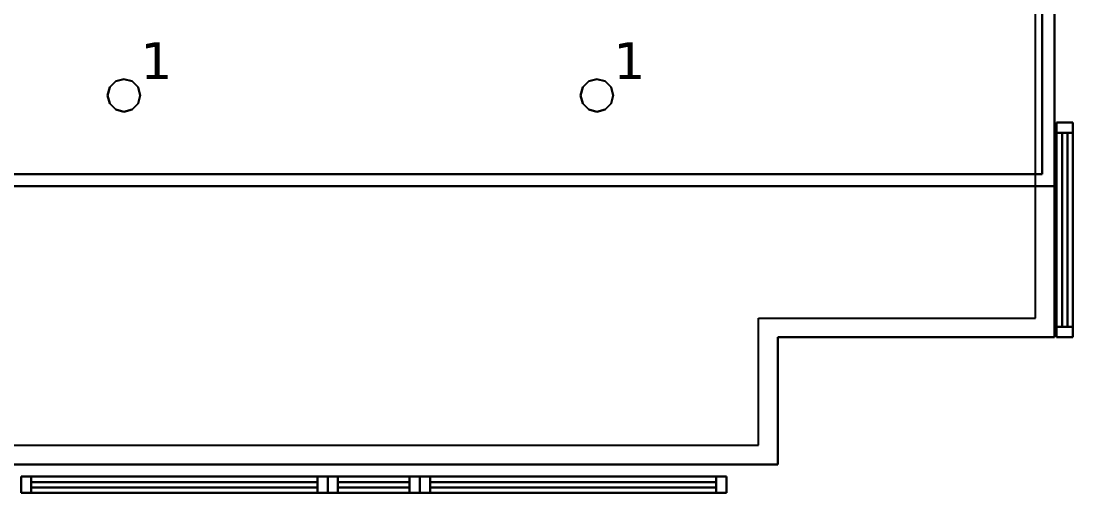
# Model space of a CAD drawing. Header units: inches. Extents: x -0.1 to 35.4, y -0.1 to 18.
# Drawn here: x 3.82 to 8.96, y -0.14 to 2.17 of the extents above; entities that cross this region are included whole.
import ezdxf

# ---------------------------------------------------------------- set-up
doc = ezdxf.new("R2010")
doc.units = ezdxf.units.IN
doc.header["$MEASUREMENT"] = 0
for name, color, linetype, true_color in [('DLX_APERT', 252, 'Continuous', 0x969696), ('DLX_CALC', 3, 'Continuous', 0x00ff00), ('DLX_CONT', 252, 'Continuous', 0x969696), ('DLX_GIRD', 252, 'Continuous', 0x969696), ('DLX_LUM', 40, 'Continuous', 0xffd400), ('DLX_LUMKEY_IDX', 252, 'Continuous', 0x969696)]:
    doc.layers.add(name, color=color, linetype=linetype, true_color=true_color)
doc.styles.add('TableTextStyle', font='')
doc.styles.get('TableTextStyle').set_extended_font_data('VERDANA.TTF')

msp = doc.modelspace()

# ---------------------------------------------------------------- linework, layer by layer
at = {"layer": 'DLX_APERT'}
for points in [[(8.963, 1.672, 0), (8.883, 1.672, 0)], [(8.883, 1.672, 0), (8.883, 0.6224, 0)], [(8.963, 1.672, 0), (8.883, 1.672, 0)], [(8.883, 1.672, 0), (8.883, 1.672, 0)], [(8.883, 1.672, 0), (8.963, 1.672, 0)], [(8.883, 0.6224, 0), (8.883, 1.672, 0)], [(8.883, 1.672, 0), (8.963, 1.672, 0)], [(8.883, 0.6224, 0), (8.883, 1.672, 0)], [(8.883, 1.672, 0), (8.883, 1.672, 0)], [(8.883, 1.672, 0), (8.883, 0.6224, 0)], [(8.963, 0.6224, 0), (8.963, 1.672, 0)], [(8.963, 1.672, 0), (8.963, 1.672, 0)], [(8.963, 1.672, 0), (8.963, 0.6224, 0)], [(8.963, 0.6224, 0), (8.963, 1.672, 0)], [(8.963, 1.672, 0), (8.963, 1.672, 0)], [(8.963, 1.672, 0), (8.963, 0.6224, 0)], [(8.883, 0.6724, 0), (8.883, 1.622, 0)], [(8.883, 1.622, 0), (8.883, 1.622, 0)], [(8.883, 1.622, 0), (8.883, 0.6724, 0)], [(8.883, 0.6724, 0), (8.883, 1.622, 0)], [(8.883, 1.622, 0), (8.9105, 1.622, 0)], [(8.9105, 1.622, 0), (8.883, 1.622, 0)], [(8.883, 1.622, 0), (8.883, 1.622, 0)], [(8.883, 1.622, 0), (8.9105, 1.622, 0)], [(8.9105, 1.622, 0), (8.883, 1.622, 0)], [(8.883, 1.622, 0), (8.883, 0.6724, 0)], [(8.9105, 1.622, 0), (8.9105, 0.6724, 0)], [(8.9105, 0.6724, 0), (8.9105, 1.622, 0)], [(8.9105, 1.622, 0), (8.9355, 1.622, 0)], [(8.9105, 1.622, 0), (8.9105, 1.622, 0)], [(8.9105, 1.622, 0), (8.9105, 1.622, 0)], [(8.9105, 1.622, 0), (8.9355, 1.622, 0)], [(8.9355, 1.622, 0), (8.9105, 1.622, 0)], [(8.9105, 0.6724, 0), (8.9105, 1.622, 0)], [(8.9105, 1.622, 0), (8.9105, 0.6724, 0)], [(8.9355, 1.622, 0), (8.9105, 1.622, 0)], [(8.9355, 1.622, 0), (8.9105, 1.622, 0)], [(8.9105, 1.622, 0), (8.9105, 0.6724, 0)], [(8.9105, 0.6724, 0), (8.9105, 1.622, 0)], [(8.9105, 1.622, 0), (8.9105, 1.622, 0)], [(8.9105, 1.622, 0), (8.9105, 0.6724, 0)], [(8.9355, 1.622, 0), (8.9105, 1.622, 0)], [(8.9105, 1.622, 0), (8.9105, 1.622, 0)], [(8.9105, 1.622, 0), (8.9355, 1.622, 0)], [(8.9105, 0.6724, 0), (8.9105, 1.622, 0)], [(8.9105, 1.622, 0), (8.9355, 1.622, 0)], [(8.9355, 0.6724, 0), (8.9355, 1.622, 0)], [(8.9355, 1.622, 0), (8.963, 1.622, 0)], [(8.9355, 1.622, 0), (8.9355, 1.622, 0)], [(8.9355, 1.622, 0), (8.963, 1.622, 0)], [(8.963, 1.622, 0), (8.9355, 1.622, 0)], [(8.9355, 1.622, 0), (8.9355, 0.6724, 0)], [(8.963, 1.622, 0), (8.9355, 1.622, 0)], [(8.9355, 1.622, 0), (8.9355, 0.6724, 0)], [(8.9355, 1.622, 0), (8.9355, 1.622, 0)], [(8.9355, 0.6724, 0), (8.9355, 1.622, 0)], [(8.9355, 0.6724, 0), (8.9355, 1.622, 0)], [(8.9355, 1.622, 0), (8.9355, 1.622, 0)], [(8.9355, 1.622, 0), (8.9355, 0.6724, 0)], [(8.9355, 0.6724, 0), (8.9355, 1.622, 0)], [(8.9355, 1.622, 0), (8.9355, 1.622, 0)], [(8.9355, 1.622, 0), (8.9355, 0.6724, 0)], [(8.963, 0.6724, 0), (8.963, 1.622, 0)], [(8.963, 1.622, 0), (8.963, 1.622, 0)], [(8.963, 1.622, 0), (8.963, 0.6724, 0)], [(8.963, 1.622, 0), (8.963, 0.6724, 0)], [(8.963, 1.622, 0), (8.963, 1.622, 0)], [(8.963, 0.6724, 0), (8.963, 1.622, 0)], [(8.883, 0.6724, 0), (8.883, 0.6724, 0)], [(8.9105, 0.6724, 0), (8.883, 0.6724, 0)], [(8.883, 0.6724, 0), (8.9105, 0.6724, 0)], [(8.9105, 0.6724, 0), (8.883, 0.6724, 0)], [(8.883, 0.6724, 0), (8.883, 0.6724, 0)], [(8.883, 0.6724, 0), (8.9105, 0.6724, 0)], [(8.9355, 0.6724, 0), (8.9105, 0.6724, 0)], [(8.9105, 0.6724, 0), (8.9355, 0.6724, 0)], [(8.9105, 0.6724, 0), (8.9105, 0.6724, 0)], [(8.9105, 0.6724, 0), (8.9105, 0.6724, 0)], [(8.9105, 0.6724, 0), (8.9355, 0.6724, 0)], [(8.9355, 0.6724, 0), (8.9105, 0.6724, 0)], [(8.9105, 0.6724, 0), (8.9355, 0.6724, 0)], [(8.9105, 0.6724, 0), (8.9105, 0.6724, 0)], [(8.9355, 0.6724, 0), (8.9105, 0.6724, 0)], [(8.9355, 0.6724, 0), (8.9105, 0.6724, 0)], [(8.9105, 0.6724, 0), (8.9105, 0.6724, 0)], [(8.9105, 0.6724, 0), (8.9355, 0.6724, 0)], [(8.963, 0.6724, 0), (8.9355, 0.6724, 0)], [(8.9355, 0.6724, 0), (8.9355, 0.6724, 0)], [(8.9355, 0.6724, 0), (8.963, 0.6724, 0)], [(8.963, 0.6724, 0), (8.9355, 0.6724, 0)], [(8.9355, 0.6724, 0), (8.963, 0.6724, 0)], [(8.9355, 0.6724, 0), (8.9355, 0.6724, 0)], [(8.9355, 0.6724, 0), (8.9355, 0.6724, 0)], [(8.9355, 0.6724, 0), (8.9355, 0.6724, 0)], [(8.963, 0.6724, 0), (8.963, 0.6724, 0)], [(8.963, 0.6724, 0), (8.963, 0.6724, 0)], [(8.883, 0.6224, 0), (8.963, 0.6224, 0)], [(8.963, 0.6224, 0), (8.883, 0.6224, 0)], [(8.963, 0.6224, 0), (8.883, 0.6224, 0)], [(8.883, 0.6224, 0), (8.883, 0.6224, 0)], [(8.883, 0.6224, 0), (8.963, 0.6224, 0)], [(8.883, 0.6224, 0), (8.883, 0.6224, 0)], [(8.963, 0.6224, 0), (8.963, 0.6224, 0)], [(8.963, 0.6224, 0), (8.963, 0.6224, 0)], [(5.3189, -0.06, 0), (3.8189, -0.06, 0)], [(3.8189, -0.06, 0), (3.8189, -0.14, 0)], [(3.8189, -0.06, 0), (3.8189, -0.06, 0)], [(3.8189, -0.06, 0), (3.8189, -0.14, 0)], [(3.8189, -0.14, 0), (3.8189, -0.06, 0)], [(3.8189, -0.06, 0), (5.3189, -0.06, 0)], [(3.8189, -0.14, 0), (3.8189, -0.06, 0)], [(5.3189, -0.06, 0), (3.8189, -0.06, 0)], [(3.8189, -0.06, 0), (3.8189, -0.06, 0)], [(3.8189, -0.06, 0), (5.3189, -0.06, 0)], [(5.2689, -0.06, 0), (3.8689, -0.06, 0)], [(3.8689, -0.06, 0), (3.8689, -0.06, 0)], [(3.8689, -0.06, 0), (5.2689, -0.06, 0)], [(3.8689, -0.0875, 0), (3.8689, -0.06, 0)], [(3.8689, -0.06, 0), (5.2689, -0.06, 0)], [(3.8689, -0.0875, 0), (3.8689, -0.06, 0)], [(3.8689, -0.06, 0), (3.8689, -0.06, 0)], [(3.8689, -0.06, 0), (3.8689, -0.0875, 0)], [(5.2689, -0.06, 0), (3.8689, -0.06, 0)], [(3.8689, -0.06, 0), (3.8689, -0.0875, 0)], [(5.2689, -0.0875, 0), (3.8689, -0.0875, 0)], [(3.8689, -0.0875, 0), (3.8689, -0.0875, 0)], [(3.8689, -0.0875, 0), (5.2689, -0.0875, 0)], [(3.8689, -0.1125, 0), (3.8689, -0.0875, 0)], [(3.8689, -0.0875, 0), (5.2689, -0.0875, 0)], [(3.8689, -0.1125, 0), (3.8689, -0.0875, 0)], [(3.8689, -0.0875, 0), (3.8689, -0.0875, 0)], [(3.8689, -0.0875, 0), (3.8689, -0.1125, 0)], [(5.2689, -0.0875, 0), (3.8689, -0.0875, 0)], [(3.8689, -0.0875, 0), (3.8689, -0.1125, 0)], [(5.2689, -0.0875, 0), (3.8689, -0.0875, 0)], [(3.8689, -0.0875, 0), (3.8689, -0.0875, 0)], [(3.8689, -0.0875, 0), (5.2689, -0.0875, 0)], [(5.2689, -0.0875, 0), (3.8689, -0.0875, 0)], [(3.8689, -0.0875, 0), (3.8689, -0.1125, 0)], [(3.8689, -0.0875, 0), (3.8689, -0.0875, 0)], [(3.8689, -0.0875, 0), (3.8689, -0.1125, 0)], [(3.8689, -0.1125, 0), (3.8689, -0.0875, 0)], [(3.8689, -0.0875, 0), (5.2689, -0.0875, 0)], [(3.8689, -0.1125, 0), (3.8689, -0.0875, 0)], [(5.2689, -0.06, 0), (5.2689, -0.06, 0)], [(5.2689, -0.06, 0), (5.2689, -0.0875, 0)], [(5.2689, -0.0875, 0), (5.2689, -0.06, 0)], [(5.2689, -0.06, 0), (5.2689, -0.06, 0)], [(5.2689, -0.06, 0), (5.2689, -0.0875, 0)], [(5.2689, -0.0875, 0), (5.2689, -0.06, 0)], [(5.2689, -0.0875, 0), (5.2689, -0.0875, 0)], [(5.2689, -0.0875, 0), (5.2689, -0.1125, 0)], [(5.2689, -0.1125, 0), (5.2689, -0.0875, 0)], [(5.2689, -0.1125, 0), (5.2689, -0.0875, 0)], [(5.2689, -0.0875, 0), (5.2689, -0.0875, 0)], [(5.2689, -0.0875, 0), (5.2689, -0.1125, 0)], [(5.2689, -0.0875, 0), (5.2689, -0.0875, 0)], [(5.2689, -0.1125, 0), (5.2689, -0.0875, 0)], [(5.2689, -0.0875, 0), (5.2689, -0.1125, 0)], [(5.2689, -0.0875, 0), (5.2689, -0.0875, 0)], [(5.2689, -0.0875, 0), (5.2689, -0.1125, 0)], [(5.2689, -0.1125, 0), (5.2689, -0.0875, 0)], [(5.3189, -0.14, 0), (5.3189, -0.06, 0)], [(5.3189, -0.06, 0), (5.3189, -0.14, 0)], [(5.3189, -0.06, 0), (5.3189, -0.06, 0)], [(5.3189, -0.06, 0), (5.3189, -0.14, 0)], [(5.3189, -0.14, 0), (5.3189, -0.06, 0)], [(5.3189, -0.06, 0), (5.3189, -0.06, 0)], [(5.7689, -0.06, 0), (5.3189, -0.06, 0)], [(5.3189, -0.06, 0), (5.3189, -0.14, 0)], [(5.3189, -0.06, 0), (5.3189, -0.06, 0)], [(5.3189, -0.06, 0), (5.3189, -0.14, 0)], [(5.3189, -0.14, 0), (5.3189, -0.06, 0)], [(5.3189, -0.06, 0), (5.7689, -0.06, 0)], [(5.3189, -0.14, 0), (5.3189, -0.06, 0)], [(5.7689, -0.06, 0), (5.3189, -0.06, 0)], [(5.3189, -0.06, 0), (5.3189, -0.06, 0)], [(5.3189, -0.06, 0), (5.7689, -0.06, 0)], [(5.7189, -0.06, 0), (5.3689, -0.06, 0)], [(5.3689, -0.06, 0), (5.3689, -0.06, 0)], [(5.3689, -0.06, 0), (5.7189, -0.06, 0)], [(5.3689, -0.0875, 0), (5.3689, -0.06, 0)], [(5.3689, -0.06, 0), (5.7189, -0.06, 0)], [(5.3689, -0.0875, 0), (5.3689, -0.06, 0)], [(5.3689, -0.06, 0), (5.3689, -0.06, 0)], [(5.3689, -0.06, 0), (5.3689, -0.0875, 0)], [(5.7189, -0.06, 0), (5.3689, -0.06, 0)], [(5.3689, -0.06, 0), (5.3689, -0.0875, 0)], [(5.7189, -0.0875, 0), (5.3689, -0.0875, 0)], [(5.3689, -0.0875, 0), (5.3689, -0.0875, 0)], [(5.3689, -0.0875, 0), (5.7189, -0.0875, 0)], [(5.3689, -0.1125, 0), (5.3689, -0.0875, 0)], [(5.3689, -0.0875, 0), (5.7189, -0.0875, 0)], [(5.3689, -0.1125, 0), (5.3689, -0.0875, 0)], [(5.3689, -0.0875, 0), (5.3689, -0.0875, 0)], [(5.3689, -0.0875, 0), (5.3689, -0.1125, 0)], [(5.7189, -0.0875, 0), (5.3689, -0.0875, 0)], [(5.3689, -0.0875, 0), (5.3689, -0.1125, 0)], [(5.7189, -0.0875, 0), (5.3689, -0.0875, 0)], [(5.3689, -0.0875, 0), (5.3689, -0.0875, 0)], [(5.3689, -0.0875, 0), (5.7189, -0.0875, 0)], [(5.3689, -0.0875, 0), (5.3689, -0.0875, 0)], [(5.3689, -0.0875, 0), (5.3689, -0.1125, 0)], [(5.3689, -0.1125, 0), (5.3689, -0.0875, 0)], [(5.7189, -0.0875, 0), (5.3689, -0.0875, 0)], [(5.3689, -0.0875, 0), (5.3689, -0.1125, 0)], [(5.3689, -0.0875, 0), (5.7189, -0.0875, 0)], [(5.3689, -0.1125, 0), (5.3689, -0.0875, 0)], [(5.7189, -0.06, 0), (5.7189, -0.06, 0)], [(5.7189, -0.06, 0), (5.7189, -0.0875, 0)], [(5.7189, -0.0875, 0), (5.7189, -0.06, 0)], [(5.7189, -0.06, 0), (5.7189, -0.06, 0)], [(5.7189, -0.06, 0), (5.7189, -0.0875, 0)], [(5.7189, -0.0875, 0), (5.7189, -0.06, 0)], [(5.7189, -0.0875, 0), (5.7189, -0.0875, 0)], [(5.7189, -0.0875, 0), (5.7189, -0.1125, 0)], [(5.7189, -0.1125, 0), (5.7189, -0.0875, 0)], [(5.7189, -0.1125, 0), (5.7189, -0.0875, 0)], [(5.7189, -0.0875, 0), (5.7189, -0.0875, 0)], [(5.7189, -0.0875, 0), (5.7189, -0.1125, 0)], [(5.7189, -0.0875, 0), (5.7189, -0.0875, 0)], [(5.7189, -0.1125, 0), (5.7189, -0.0875, 0)], [(5.7189, -0.0875, 0), (5.7189, -0.0875, 0)], [(5.7189, -0.0875, 0), (5.7189, -0.1125, 0)], [(5.7189, -0.1125, 0), (5.7189, -0.0875, 0)], [(5.7189, -0.0875, 0), (5.7189, -0.1125, 0)], [(7.2689, -0.06, 0), (5.7689, -0.06, 0)], [(5.7689, -0.06, 0), (5.7689, -0.14, 0)], [(5.7689, -0.06, 0), (5.7689, -0.06, 0)], [(5.7689, -0.06, 0), (5.7689, -0.14, 0)], [(5.7689, -0.14, 0), (5.7689, -0.06, 0)], [(5.7689, -0.06, 0), (7.2689, -0.06, 0)], [(5.7689, -0.14, 0), (5.7689, -0.06, 0)], [(7.2689, -0.06, 0), (5.7689, -0.06, 0)], [(5.7689, -0.06, 0), (5.7689, -0.06, 0)], [(5.7689, -0.06, 0), (7.2689, -0.06, 0)], [(5.7689, -0.14, 0), (5.7689, -0.06, 0)], [(5.7689, -0.06, 0), (5.7689, -0.14, 0)], [(5.7689, -0.06, 0), (5.7689, -0.06, 0)], [(5.7689, -0.06, 0), (5.7689, -0.14, 0)], [(5.7689, -0.14, 0), (5.7689, -0.06, 0)], [(5.7689, -0.06, 0), (5.7689, -0.06, 0)], [(7.2189, -0.06, 0), (5.8189, -0.06, 0)], [(5.8189, -0.06, 0), (5.8189, -0.06, 0)], [(5.8189, -0.06, 0), (7.2189, -0.06, 0)], [(5.8189, -0.0875, 0), (5.8189, -0.06, 0)], [(5.8189, -0.06, 0), (7.2189, -0.06, 0)], [(5.8189, -0.0875, 0), (5.8189, -0.06, 0)], [(5.8189, -0.06, 0), (5.8189, -0.06, 0)], [(5.8189, -0.06, 0), (5.8189, -0.0875, 0)], [(7.2189, -0.06, 0), (5.8189, -0.06, 0)], [(5.8189, -0.06, 0), (5.8189, -0.0875, 0)], [(7.2189, -0.0875, 0), (5.8189, -0.0875, 0)], [(5.8189, -0.0875, 0), (5.8189, -0.0875, 0)], [(5.8189, -0.0875, 0), (7.2189, -0.0875, 0)], [(5.8189, -0.1125, 0), (5.8189, -0.0875, 0)], [(5.8189, -0.0875, 0), (7.2189, -0.0875, 0)], [(5.8189, -0.1125, 0), (5.8189, -0.0875, 0)], [(5.8189, -0.0875, 0), (5.8189, -0.0875, 0)], [(5.8189, -0.0875, 0), (5.8189, -0.1125, 0)], [(7.2189, -0.0875, 0), (5.8189, -0.0875, 0)], [(5.8189, -0.0875, 0), (5.8189, -0.1125, 0)], [(7.2189, -0.0875, 0), (5.8189, -0.0875, 0)], [(5.8189, -0.0875, 0), (5.8189, -0.0875, 0)], [(5.8189, -0.0875, 0), (7.2189, -0.0875, 0)], [(7.2189, -0.0875, 0), (5.8189, -0.0875, 0)], [(5.8189, -0.0875, 0), (5.8189, -0.1125, 0)], [(5.8189, -0.0875, 0), (5.8189, -0.0875, 0)], [(5.8189, -0.0875, 0), (5.8189, -0.1125, 0)], [(5.8189, -0.1125, 0), (5.8189, -0.0875, 0)], [(5.8189, -0.0875, 0), (7.2189, -0.0875, 0)], [(5.8189, -0.1125, 0), (5.8189, -0.0875, 0)], [(7.2189, -0.06, 0), (7.2189, -0.06, 0)], [(7.2189, -0.06, 0), (7.2189, -0.0875, 0)], [(7.2189, -0.0875, 0), (7.2189, -0.06, 0)], [(7.2189, -0.06, 0), (7.2189, -0.06, 0)], [(7.2189, -0.06, 0), (7.2189, -0.0875, 0)], [(7.2189, -0.0875, 0), (7.2189, -0.06, 0)], [(7.2189, -0.0875, 0), (7.2189, -0.0875, 0)], [(7.2189, -0.0875, 0), (7.2189, -0.1125, 0)], [(7.2189, -0.1125, 0), (7.2189, -0.0875, 0)], [(7.2189, -0.1125, 0), (7.2189, -0.0875, 0)], [(7.2189, -0.0875, 0), (7.2189, -0.0875, 0)], [(7.2189, -0.0875, 0), (7.2189, -0.1125, 0)], [(7.2189, -0.0875, 0), (7.2189, -0.0875, 0)], [(7.2189, -0.1125, 0), (7.2189, -0.0875, 0)], [(7.2189, -0.0875, 0), (7.2189, -0.1125, 0)], [(7.2189, -0.0875, 0), (7.2189, -0.0875, 0)], [(7.2189, -0.0875, 0), (7.2189, -0.1125, 0)], [(7.2189, -0.1125, 0), (7.2189, -0.0875, 0)], [(7.2689, -0.14, 0), (7.2689, -0.06, 0)], [(7.2689, -0.06, 0), (7.2689, -0.14, 0)], [(7.2689, -0.06, 0), (7.2689, -0.06, 0)], [(7.2689, -0.06, 0), (7.2689, -0.14, 0)], [(7.2689, -0.14, 0), (7.2689, -0.06, 0)], [(7.2689, -0.06, 0), (7.2689, -0.06, 0)], [(3.8189, -0.14, 0), (5.3189, -0.14, 0)], [(3.8189, -0.14, 0), (3.8189, -0.14, 0)], [(5.3189, -0.14, 0), (3.8189, -0.14, 0)], [(5.3189, -0.14, 0), (3.8189, -0.14, 0)], [(3.8189, -0.14, 0), (3.8189, -0.14, 0)], [(3.8189, -0.14, 0), (5.3189, -0.14, 0)], [(3.8689, -0.1125, 0), (5.2689, -0.1125, 0)], [(3.8689, -0.14, 0), (3.8689, -0.1125, 0)], [(5.2689, -0.1125, 0), (3.8689, -0.1125, 0)], [(3.8689, -0.1125, 0), (3.8689, -0.1125, 0)], [(3.8689, -0.1125, 0), (3.8689, -0.14, 0)], [(3.8689, -0.14, 0), (3.8689, -0.1125, 0)], [(3.8689, -0.1125, 0), (3.8689, -0.1125, 0)], [(5.2689, -0.1125, 0), (3.8689, -0.1125, 0)], [(3.8689, -0.1125, 0), (3.8689, -0.14, 0)], [(3.8689, -0.1125, 0), (5.2689, -0.1125, 0)], [(3.8689, -0.1125, 0), (5.2689, -0.1125, 0)], [(5.2689, -0.1125, 0), (3.8689, -0.1125, 0)], [(3.8689, -0.1125, 0), (3.8689, -0.1125, 0)], [(3.8689, -0.1125, 0), (5.2689, -0.1125, 0)], [(3.8689, -0.1125, 0), (3.8689, -0.1125, 0)], [(5.2689, -0.1125, 0), (3.8689, -0.1125, 0)], [(5.2689, -0.14, 0), (3.8689, -0.14, 0)], [(3.8689, -0.14, 0), (3.8689, -0.14, 0)], [(3.8689, -0.14, 0), (5.2689, -0.14, 0)], [(5.2689, -0.14, 0), (3.8689, -0.14, 0)], [(3.8689, -0.14, 0), (3.8689, -0.14, 0)], [(3.8689, -0.14, 0), (5.2689, -0.14, 0)], [(5.2689, -0.1125, 0), (5.2689, -0.14, 0)], [(5.2689, -0.14, 0), (5.2689, -0.1125, 0)], [(5.2689, -0.1125, 0), (5.2689, -0.1125, 0)], [(5.2689, -0.1125, 0), (5.2689, -0.14, 0)], [(5.2689, -0.14, 0), (5.2689, -0.1125, 0)], [(5.2689, -0.1125, 0), (5.2689, -0.1125, 0)], [(5.2689, -0.1125, 0), (5.2689, -0.1125, 0)], [(5.2689, -0.1125, 0), (5.2689, -0.1125, 0)], [(5.2689, -0.14, 0), (5.2689, -0.14, 0)], [(5.2689, -0.14, 0), (5.2689, -0.14, 0)], [(5.3189, -0.14, 0), (5.3189, -0.14, 0)], [(5.3189, -0.14, 0), (5.3189, -0.14, 0)], [(5.3189, -0.14, 0), (5.7689, -0.14, 0)], [(5.3189, -0.14, 0), (5.3189, -0.14, 0)], [(5.7689, -0.14, 0), (5.3189, -0.14, 0)], [(5.7689, -0.14, 0), (5.3189, -0.14, 0)], [(5.3189, -0.14, 0), (5.3189, -0.14, 0)], [(5.3189, -0.14, 0), (5.7689, -0.14, 0)], [(5.3689, -0.1125, 0), (5.7189, -0.1125, 0)], [(5.3689, -0.14, 0), (5.3689, -0.1125, 0)], [(5.7189, -0.1125, 0), (5.3689, -0.1125, 0)], [(5.3689, -0.1125, 0), (5.3689, -0.1125, 0)], [(5.3689, -0.1125, 0), (5.3689, -0.14, 0)], [(5.3689, -0.14, 0), (5.3689, -0.1125, 0)], [(5.3689, -0.1125, 0), (5.3689, -0.1125, 0)], [(5.7189, -0.1125, 0), (5.3689, -0.1125, 0)], [(5.3689, -0.1125, 0), (5.3689, -0.14, 0)], [(5.3689, -0.1125, 0), (5.7189, -0.1125, 0)], [(5.3689, -0.1125, 0), (5.3689, -0.1125, 0)], [(5.7189, -0.1125, 0), (5.3689, -0.1125, 0)], [(5.3689, -0.1125, 0), (5.3689, -0.1125, 0)], [(5.3689, -0.1125, 0), (5.7189, -0.1125, 0)], [(5.3689, -0.1125, 0), (5.7189, -0.1125, 0)], [(5.7189, -0.1125, 0), (5.3689, -0.1125, 0)], [(5.7189, -0.14, 0), (5.3689, -0.14, 0)], [(5.3689, -0.14, 0), (5.3689, -0.14, 0)], [(5.3689, -0.14, 0), (5.7189, -0.14, 0)], [(5.7189, -0.14, 0), (5.3689, -0.14, 0)], [(5.3689, -0.14, 0), (5.3689, -0.14, 0)], [(5.3689, -0.14, 0), (5.7189, -0.14, 0)], [(5.7189, -0.1125, 0), (5.7189, -0.14, 0)], [(5.7189, -0.14, 0), (5.7189, -0.1125, 0)], [(5.7189, -0.1125, 0), (5.7189, -0.1125, 0)], [(5.7189, -0.1125, 0), (5.7189, -0.14, 0)], [(5.7189, -0.14, 0), (5.7189, -0.1125, 0)], [(5.7189, -0.1125, 0), (5.7189, -0.1125, 0)], [(5.7189, -0.1125, 0), (5.7189, -0.1125, 0)], [(5.7189, -0.1125, 0), (5.7189, -0.1125, 0)], [(5.7189, -0.14, 0), (5.7189, -0.14, 0)], [(5.7189, -0.14, 0), (5.7189, -0.14, 0)], [(5.7689, -0.14, 0), (7.2689, -0.14, 0)], [(5.7689, -0.14, 0), (5.7689, -0.14, 0)], [(7.2689, -0.14, 0), (5.7689, -0.14, 0)], [(7.2689, -0.14, 0), (5.7689, -0.14, 0)], [(5.7689, -0.14, 0), (5.7689, -0.14, 0)], [(5.7689, -0.14, 0), (7.2689, -0.14, 0)], [(5.7689, -0.14, 0), (5.7689, -0.14, 0)], [(5.7689, -0.14, 0), (5.7689, -0.14, 0)], [(5.8189, -0.1125, 0), (7.2189, -0.1125, 0)], [(5.8189, -0.14, 0), (5.8189, -0.1125, 0)], [(7.2189, -0.1125, 0), (5.8189, -0.1125, 0)], [(5.8189, -0.1125, 0), (5.8189, -0.1125, 0)], [(5.8189, -0.1125, 0), (5.8189, -0.14, 0)], [(5.8189, -0.14, 0), (5.8189, -0.1125, 0)], [(5.8189, -0.1125, 0), (5.8189, -0.1125, 0)], [(7.2189, -0.1125, 0), (5.8189, -0.1125, 0)], [(5.8189, -0.1125, 0), (5.8189, -0.14, 0)], [(5.8189, -0.1125, 0), (7.2189, -0.1125, 0)], [(5.8189, -0.1125, 0), (7.2189, -0.1125, 0)], [(7.2189, -0.1125, 0), (5.8189, -0.1125, 0)], [(5.8189, -0.1125, 0), (5.8189, -0.1125, 0)], [(5.8189, -0.1125, 0), (7.2189, -0.1125, 0)], [(5.8189, -0.1125, 0), (5.8189, -0.1125, 0)], [(7.2189, -0.1125, 0), (5.8189, -0.1125, 0)], [(7.2189, -0.14, 0), (5.8189, -0.14, 0)], [(5.8189, -0.14, 0), (5.8189, -0.14, 0)], [(5.8189, -0.14, 0), (7.2189, -0.14, 0)], [(7.2189, -0.14, 0), (5.8189, -0.14, 0)], [(5.8189, -0.14, 0), (5.8189, -0.14, 0)], [(5.8189, -0.14, 0), (7.2189, -0.14, 0)], [(7.2189, -0.1125, 0), (7.2189, -0.14, 0)], [(7.2189, -0.14, 0), (7.2189, -0.1125, 0)], [(7.2189, -0.1125, 0), (7.2189, -0.1125, 0)], [(7.2189, -0.1125, 0), (7.2189, -0.14, 0)], [(7.2189, -0.14, 0), (7.2189, -0.1125, 0)], [(7.2189, -0.1125, 0), (7.2189, -0.1125, 0)], [(7.2189, -0.1125, 0), (7.2189, -0.1125, 0)], [(7.2189, -0.1125, 0), (7.2189, -0.1125, 0)], [(7.2189, -0.14, 0), (7.2189, -0.14, 0)], [(7.2189, -0.14, 0), (7.2189, -0.14, 0)], [(7.2689, -0.14, 0), (7.2689, -0.14, 0)], [(7.2689, -0.14, 0), (7.2689, -0.14, 0)]]:
    msp.add_polyline3d(points, dxfattribs=at)
at = {"layer": 'DLX_CALC'}
for points in [[(8.7797, 0.7153, 0), (8.7797, 8.1727, 0)], [(7.4257, 0.0933, 0), (7.4257, 0.7153, 0)], [(7.4257, 0.7153, 0), (8.7797, 0.7153, 0)], [(1.397, 0.0933, 0), (7.4257, 0.0933, 0)]]:
    msp.add_polyline3d(points, dxfattribs=at)
at = {"layer": 'DLX_CONT'}
for points in [[(8.873, 0.622, 0), (8.873, 8.266, 0)], [(8.873, 8.266, 0), (8.873, 0.622, 0)], [(8.873, 8.266, 0), (8.873, 0.622, 0)], [(8.873, 0.622, 0), (8.873, 8.266, 0)], [(8.7797, 0.7153, 0), (8.7797, 8.1727, 0)], [(7.4257, 0.0933, 0), (7.4257, 0.7153, 0)], [(7.4257, 0.7153, 0), (8.7797, 0.7153, 0)], [(7.519, 0.622, 0), (8.873, 0.622, 0)], [(8.873, 0.622, 0), (7.519, 0.622, 0)], [(7.519, 0.622, 0), (7.519, 0.622, 0)], [(7.519, 0, 0), (7.519, 0.622, 0)], [(7.519, 0.622, 0), (7.519, 0.622, 0)], [(7.519, 0.622, 0), (7.519, 0, 0)], [(8.873, 0.622, 0), (7.519, 0.622, 0)], [(7.519, 0.622, 0), (7.519, 0, 0)], [(7.519, 0.622, 0), (8.873, 0.622, 0)], [(7.519, 0, 0), (7.519, 0.622, 0)], [(8.873, 0.622, 0), (8.873, 0.622, 0)], [(8.873, 0.622, 0), (8.873, 0.622, 0)], [(1.397, 0.0933, 0), (7.4257, 0.0933, 0)], [(0.917, 0, 0), (7.519, 0, 0)], [(7.519, 0, 0), (0.917, 0, 0)], [(7.519, 0, 0), (0.917, 0, 0)], [(0.917, 0, 0), (7.519, 0, 0)], [(7.519, 0, 0), (7.519, 0, 0)], [(7.519, 0, 0), (7.519, 0, 0)]]:
    msp.add_polyline3d(points, dxfattribs=at)
at = {"layer": 'DLX_GIRD'}
for points in [[(8.873, 8.266, 0), (8.873, 1.3604, 0)], [(8.873, 1.3604, 0), (8.873, 8.266, 0)], [(8.873, 8.266, 0), (8.873, 1.3604, 0)], [(8.873, 1.3604, 0), (8.873, 8.266, 0)], [(8.813, 8.206, 0), (8.813, 1.4204, 0)], [(8.813, 1.4204, 0), (8.813, 8.206, 0)], [(8.813, 8.206, 0), (8.813, 1.4204, 0)], [(8.813, 1.4204, 0), (8.813, 8.206, 0)], [(8.813, 1.4204, 0), (0.585, 1.4204, 0)], [(0.585, 1.4204, 0), (8.813, 1.4204, 0)], [(8.813, 1.4204, 0), (0.585, 1.4204, 0)], [(0.585, 1.4204, 0), (8.813, 1.4204, 0)], [(8.813, 1.4204, 0), (8.813, 1.4204, 0)], [(8.813, 1.4204, 0), (8.813, 1.4204, 0)], [(8.873, 1.3604, 0), (0.525, 1.3604, 0)], [(0.525, 1.3604, 0), (8.873, 1.3604, 0)], [(0.525, 1.3604, 0), (8.873, 1.3604, 0)], [(8.873, 1.3604, 0), (0.525, 1.3604, 0)], [(8.873, 1.3604, 0), (8.873, 1.3604, 0)], [(8.873, 1.3604, 0), (8.873, 1.3604, 0)]]:
    msp.add_polyline3d(points, dxfattribs=at)
at = {"layer": 'DLX_LUM'}
for points in [[(4.2823, 1.8745, 0), (4.253, 1.8452, 0)], [(4.253, 1.8452, 0), (4.2823, 1.8745, 0)], [(4.253, 1.8452, 0), (4.2823, 1.8745, 0)], [(4.2823, 1.8745, 0), (4.253, 1.8452, 0)], [(4.3223, 1.8852, 0), (4.2823, 1.8745, 0)], [(4.2823, 1.8745, 0), (4.3223, 1.8852, 0)], [(4.2823, 1.8745, 0), (4.3223, 1.8852, 0)], [(4.3223, 1.8852, 0), (4.2823, 1.8745, 0)], [(4.2823, 1.8745, 0), (4.2823, 1.8745, 0)], [(4.2823, 1.8745, 0), (4.2823, 1.8745, 0)], [(4.3623, 1.8745, 0), (4.3223, 1.8852, 0)], [(4.3223, 1.8852, 0), (4.3223, 1.8852, 0)], [(4.3223, 1.8852, 0), (4.3623, 1.8745, 0)], [(4.3223, 1.8852, 0), (4.3223, 1.8852, 0)], [(4.3223, 1.8852, 0), (4.3623, 1.8745, 0)], [(4.3623, 1.8745, 0), (4.3223, 1.8852, 0)], [(4.3916, 1.8452, 0), (4.3623, 1.8745, 0)], [(4.3623, 1.8745, 0), (4.3623, 1.8745, 0)], [(4.3623, 1.8745, 0), (4.3916, 1.8452, 0)], [(4.3623, 1.8745, 0), (4.3623, 1.8745, 0)], [(4.3623, 1.8745, 0), (4.3916, 1.8452, 0)], [(4.3916, 1.8452, 0), (4.3623, 1.8745, 0)], [(6.5953, 1.8745, 0), (6.566, 1.8452, 0)], [(6.566, 1.8452, 0), (6.5953, 1.8745, 0)], [(6.566, 1.8452, 0), (6.5953, 1.8745, 0)], [(6.5953, 1.8745, 0), (6.566, 1.8452, 0)], [(6.6353, 1.8852, 0), (6.5953, 1.8745, 0)], [(6.5953, 1.8745, 0), (6.6353, 1.8852, 0)], [(6.5953, 1.8745, 0), (6.6353, 1.8852, 0)], [(6.6353, 1.8852, 0), (6.5953, 1.8745, 0)], [(6.5953, 1.8745, 0), (6.5953, 1.8745, 0)], [(6.5953, 1.8745, 0), (6.5953, 1.8745, 0)], [(6.6753, 1.8745, 0), (6.6353, 1.8852, 0)], [(6.6353, 1.8852, 0), (6.6353, 1.8852, 0)], [(6.6353, 1.8852, 0), (6.6753, 1.8745, 0)], [(6.6353, 1.8852, 0), (6.6353, 1.8852, 0)], [(6.6353, 1.8852, 0), (6.6753, 1.8745, 0)], [(6.6753, 1.8745, 0), (6.6353, 1.8852, 0)], [(6.7046, 1.8452, 0), (6.6753, 1.8745, 0)], [(6.6753, 1.8745, 0), (6.6753, 1.8745, 0)], [(6.6753, 1.8745, 0), (6.7046, 1.8452, 0)], [(6.6753, 1.8745, 0), (6.6753, 1.8745, 0)], [(6.6753, 1.8745, 0), (6.7046, 1.8452, 0)], [(6.7046, 1.8452, 0), (6.6753, 1.8745, 0)], [(4.253, 1.8452, 0), (4.2423, 1.8052, 0)], [(4.2423, 1.8052, 0), (4.253, 1.8452, 0)], [(4.2423, 1.8052, 0), (4.253, 1.8452, 0)], [(4.253, 1.8452, 0), (4.2423, 1.8052, 0)], [(4.2423, 1.8052, 0), (4.2423, 1.8052, 0)], [(4.2423, 1.8052, 0), (4.253, 1.7652, 0)], [(4.253, 1.7652, 0), (4.2423, 1.8052, 0)], [(4.2423, 1.8052, 0), (4.2423, 1.8052, 0)], [(4.253, 1.7652, 0), (4.2423, 1.8052, 0)], [(4.2423, 1.8052, 0), (4.253, 1.7652, 0)], [(4.253, 1.8452, 0), (4.253, 1.8452, 0)], [(4.253, 1.8452, 0), (4.253, 1.8452, 0)], [(4.4023, 1.8052, 0), (4.3916, 1.8452, 0)], [(4.3916, 1.8452, 0), (4.3916, 1.8452, 0)], [(4.3916, 1.8452, 0), (4.4023, 1.8052, 0)], [(4.3916, 1.8452, 0), (4.3916, 1.8452, 0)], [(4.3916, 1.8452, 0), (4.4023, 1.8052, 0)], [(4.4023, 1.8052, 0), (4.3916, 1.8452, 0)], [(4.3916, 1.7652, 0), (4.4023, 1.8052, 0)], [(4.4023, 1.8052, 0), (4.3916, 1.7652, 0)], [(4.4023, 1.8052, 0), (4.3916, 1.7652, 0)], [(4.3916, 1.7652, 0), (4.4023, 1.8052, 0)], [(4.4023, 1.8052, 0), (4.4023, 1.8052, 0)], [(4.4023, 1.8052, 0), (4.4023, 1.8052, 0)], [(6.566, 1.8452, 0), (6.5553, 1.8052, 0)], [(6.5553, 1.8052, 0), (6.566, 1.8452, 0)], [(6.5553, 1.8052, 0), (6.566, 1.8452, 0)], [(6.566, 1.8452, 0), (6.5553, 1.8052, 0)], [(6.5553, 1.8052, 0), (6.5553, 1.8052, 0)], [(6.5553, 1.8052, 0), (6.566, 1.7652, 0)], [(6.566, 1.7652, 0), (6.5553, 1.8052, 0)], [(6.5553, 1.8052, 0), (6.5553, 1.8052, 0)], [(6.566, 1.7652, 0), (6.5553, 1.8052, 0)], [(6.5553, 1.8052, 0), (6.566, 1.7652, 0)], [(6.566, 1.8452, 0), (6.566, 1.8452, 0)], [(6.566, 1.8452, 0), (6.566, 1.8452, 0)], [(6.7153, 1.8052, 0), (6.7046, 1.8452, 0)], [(6.7046, 1.8452, 0), (6.7046, 1.8452, 0)], [(6.7046, 1.8452, 0), (6.7153, 1.8052, 0)], [(6.7046, 1.8452, 0), (6.7046, 1.8452, 0)], [(6.7046, 1.8452, 0), (6.7153, 1.8052, 0)], [(6.7153, 1.8052, 0), (6.7046, 1.8452, 0)], [(6.7046, 1.7652, 0), (6.7153, 1.8052, 0)], [(6.7153, 1.8052, 0), (6.7046, 1.7652, 0)], [(6.7153, 1.8052, 0), (6.7046, 1.7652, 0)], [(6.7046, 1.7652, 0), (6.7153, 1.8052, 0)], [(6.7153, 1.8052, 0), (6.7153, 1.8052, 0)], [(6.7153, 1.8052, 0), (6.7153, 1.8052, 0)], [(4.253, 1.7652, 0), (4.253, 1.7652, 0)], [(4.253, 1.7652, 0), (4.2823, 1.736, 0)], [(4.2823, 1.736, 0), (4.253, 1.7652, 0)], [(4.253, 1.7652, 0), (4.253, 1.7652, 0)], [(4.2823, 1.736, 0), (4.253, 1.7652, 0)], [(4.253, 1.7652, 0), (4.2823, 1.736, 0)], [(4.3623, 1.736, 0), (4.3916, 1.7652, 0)], [(4.3916, 1.7652, 0), (4.3623, 1.736, 0)], [(4.3916, 1.7652, 0), (4.3623, 1.736, 0)], [(4.3623, 1.736, 0), (4.3916, 1.7652, 0)], [(4.3916, 1.7652, 0), (4.3916, 1.7652, 0)], [(4.3916, 1.7652, 0), (4.3916, 1.7652, 0)], [(6.566, 1.7652, 0), (6.566, 1.7652, 0)], [(6.566, 1.7652, 0), (6.5953, 1.736, 0)], [(6.5953, 1.736, 0), (6.566, 1.7652, 0)], [(6.566, 1.7652, 0), (6.566, 1.7652, 0)], [(6.5953, 1.736, 0), (6.566, 1.7652, 0)], [(6.566, 1.7652, 0), (6.5953, 1.736, 0)], [(6.6753, 1.736, 0), (6.7046, 1.7652, 0)], [(6.7046, 1.7652, 0), (6.6753, 1.736, 0)], [(6.7046, 1.7652, 0), (6.6753, 1.736, 0)], [(6.6753, 1.736, 0), (6.7046, 1.7652, 0)], [(6.7046, 1.7652, 0), (6.7046, 1.7652, 0)], [(6.7046, 1.7652, 0), (6.7046, 1.7652, 0)], [(4.2823, 1.736, 0), (4.2823, 1.736, 0)], [(4.2823, 1.736, 0), (4.3223, 1.7252, 0)], [(4.3223, 1.7252, 0), (4.2823, 1.736, 0)], [(4.2823, 1.736, 0), (4.2823, 1.736, 0)], [(4.3223, 1.7252, 0), (4.2823, 1.736, 0)], [(4.2823, 1.736, 0), (4.3223, 1.7252, 0)], [(4.3223, 1.7252, 0), (4.3623, 1.736, 0)], [(4.3623, 1.736, 0), (4.3223, 1.7252, 0)], [(4.3623, 1.736, 0), (4.3223, 1.7252, 0)], [(4.3223, 1.7252, 0), (4.3623, 1.736, 0)], [(4.3223, 1.7252, 0), (4.3223, 1.7252, 0)], [(4.3223, 1.7252, 0), (4.3223, 1.7252, 0)], [(4.3623, 1.736, 0), (4.3623, 1.736, 0)], [(4.3623, 1.736, 0), (4.3623, 1.736, 0)], [(6.5953, 1.736, 0), (6.5953, 1.736, 0)], [(6.5953, 1.736, 0), (6.6353, 1.7252, 0)], [(6.6353, 1.7252, 0), (6.5953, 1.736, 0)], [(6.5953, 1.736, 0), (6.5953, 1.736, 0)], [(6.6353, 1.7252, 0), (6.5953, 1.736, 0)], [(6.5953, 1.736, 0), (6.6353, 1.7252, 0)], [(6.6353, 1.7252, 0), (6.6753, 1.736, 0)], [(6.6753, 1.736, 0), (6.6353, 1.7252, 0)], [(6.6753, 1.736, 0), (6.6353, 1.7252, 0)], [(6.6353, 1.7252, 0), (6.6753, 1.736, 0)], [(6.6353, 1.7252, 0), (6.6353, 1.7252, 0)], [(6.6353, 1.7252, 0), (6.6353, 1.7252, 0)], [(6.6753, 1.736, 0), (6.6753, 1.736, 0)], [(6.6753, 1.736, 0), (6.6753, 1.736, 0)]]:
    msp.add_polyline3d(points, dxfattribs=at)

# ---------------------------------------------------------------- texts
at = {"layer": 'DLX_LUMKEY_IDX', "style": 'TableTextStyle'}
for p in [(4.4023, 1.8852), (6.7153, 1.8852)]:
    msp.add_text('1', height=0.18, dxfattribs=at).set_placement(p)

doc.saveas('drawing.dxf')
